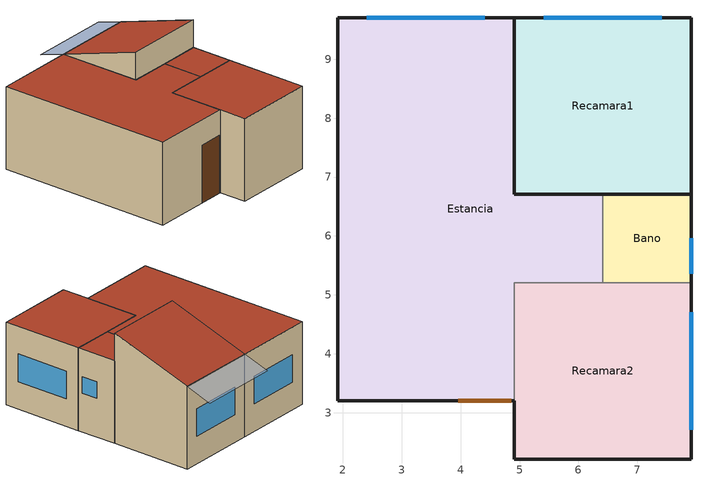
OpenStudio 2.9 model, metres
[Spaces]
Recamara2
 floor adiabatic: 7.91,5.21 7.91,2.21 4.91,2.21 4.91,5.21 z0
 wall outside: 4.91,3.21 4.91,2.21 7.91,2.21 7.91,5.21 z0:3
 wall to Estancia: 6.41,5.21 4.91,5.21 4.91,3.21 z0:3
 wall to Bano: 7.91,5.21 6.41,5.21 z0:3
 window: 7.91,2.71 7.91,4.71 z1:2
 roof outside: 7.91,2.21 7.91,5.21 4.91,5.21 4.91,2.21 z3
Estancia
 floor adiabatic: 4.91,9.71 4.91,6.71 6.41,6.71 6.41,5.21 4.91,5.21 4.91,3.21 1.91,3.21 1.91,9.71 z0
 wall outside: 4.91,9.71 1.91,9.71 1.91,3.21 4.91,3.21 z0:3
 wall to Recamara1: 6.41,6.71 4.91,6.71 4.91,9.71 z0:3
 wall to Bano: 6.41,5.21 6.41,6.71 z0:3
 window: 4.41,9.71 2.41,9.71 z1:2
 door: 3.96,3.21 4.86,3.21 z0:2.1
 roof outside: 4.91,3.21 4.91,5.21 6.41,5.21 6.41,6.71 4.91,6.71 4.91,9.71 1.91,9.71 1.91,3.21 z3
Bano
 floor adiabatic: 7.91,6.71 7.91,5.21 6.41,5.21 6.41,6.71 z0
 wall outside: 7.91,5.21 7.91,6.71 z0:3
 wall to Recamara1: 7.91,6.71 6.41,6.71 z0:3
 window: 7.91,5.36 7.91,5.96 z1.4:2
 roof outside: 7.91,5.21 7.91,6.71 6.41,6.71 6.41,5.21 z3
Recamara1
 floor adiabatic: 7.91,9.71 7.91,6.71 4.91,6.71 4.91,9.71 z0
 wall outside: 7.91,9.71 4.91,9.71 z0:3; 4.91,6.71 7.91,6.71 z3:4; 7.91,6.71,4 7.91,6.71,0 7.91,9.71,0 7.91,9.71,3; 4.91,6.71,4 4.91,9.71,3 4.91,6.71,3
 window: 7.41,9.71 5.41,9.71 z1:2
 roof outside: 7.91,6.71,4 7.91,9.71,3 4.91,9.71,3 4.91,6.71,4
shading: 7.91,9.71,3 7.91,10.66,2.68 4.91,10.66,2.68 4.91,9.71,3
[Building]
Building 1: Space Type=189.1-2009 - Office - OpenOffice - CZ4-8; Default Construction Set=tabique_concreto
[Site]
Chilpancingo: Latitude {deg}=17.55; Longitude {deg}=-99.5; Time Zone {hr}=-6; Elevation {m}=1265
[ClimateZones]
Climate Zone Institution Name 1=ASHRAE; Climate Zone Document Name 1=ANSI/ASHRAE Standard 169; Climate Zone Document Year 1=2006; Climate Zone Institution Name 2=CEC; Climate Zone Document Name 2=California Climate Zone Descriptions; Climate Zone Document Year 2=1995
[DefaultConstructionSet]
tabique_concreto: Default Exterior Surface Constructions=Default Surface Constructions 22; Default Interior Surface Constructions=Default Surface Constructions 23; Default Ground Contact Surface Constructions=Default Surface Constructions 24; Default Exterior SubSurface Constructions=Default Sub Surface Constructions 15; Default Interior SubSurface Constructions=Default Sub Surface Constructions 16; Adiabatic Surface Construction=Concreto
[DefaultSurfaceConstructions] Floor Construction=Concreto
Name | Wall Construction | Roof Ceiling Construction
Default Surface Constructions 22 | mortero_tabique_yeso | imper_concreto_yeso
Default Surface Constructions 23 | yeso_tabique_yeso | Concreto
Default Surface Constructions 24
[Construction]
Concreto: Concreto
mortero_tabique_yeso: Mortero, Tabique, Yeso
imper_concreto_yeso: Impermeabilizante, Concreto, Yeso
yeso_tabique_yeso: Yeso, Tabique, Yeso
Ventana: Vidrio
Puerta: Madera
[Material]
Name | Roughness | Thickness {m} | Conductivity {W/m-K} | Density {kg/m3} | Specific Heat {J/kg-K} | Solar Absorptance | Visible Absorptance
Concreto | Smooth | 0.1 | 2 | 2400 | 1000
Mortero | Smooth | 0.015 | 1 | 1800 | 1000 | 0.4 | 0.4
Tabique | MediumRough | 0.12 | 0.7 | 1970 | 800
Yeso | Smooth | 0.015 | 0.16 | 784 | 830 | 0.3 | 0.3
Impermeabilizante | Smooth | 0.003 | 0.16 | 0.1 | 1121 | 0.3 | 0.3
Madera | Smooth | 0.04 | 0.14 | 600 | 1210
[DefaultSubSurfaceConstructions] Door Construction=Puerta
Name | Fixed Window Construction | Operable Window Construction
Default Sub Surface Constructions 15 | Ventana | Ventana
Default Sub Surface Constructions 16
[WindowMaterial:Glazing]
Vidrio: Optical Data Type=SpectralAverage; Thickness {m}=0.003; Solar Transmittance at Normal Incidence=0.837; Front Side Solar Reflectance at Normal Incidence=0.075; Back Side Solar Reflectance at Normal Incidence=0; Visible Transmittance at Normal Incidence=0.898; Front Side Visible Reflectance at Normal Incidence=0.081; Back Side Visible Reflectance at Normal Incidence=0; Infrared Transmittance at Normal Incidence=0; Front Side Infrared Hemispherical Emissivity=0.84; Back Side Infrared Hemispherical Emissivity=0.84; Conductivity {W/m-K}=0.9; Dirt Correction Factor for Solar and Visible Transmittance=1; Solar Diffusing=No
[WindowMaterial:Blind]
Window Material Blind 1: Slat Width {m}=0.025; Slat Separation {m}=0.01875; Front Side Slat Beam Solar Reflectance=0.5; Back Side Slat Beam Solar Reflectance=0.5; Front Side Slat Diffuse Solar Reflectance=0.5; Back Side Slat Diffuse Solar Reflectance=0.5; Slat Beam Visible Transmittance=0
[SpaceType]
Name | Default Schedule Set | Design Specification Outdoor Air Object | Standards Building Type | Standards Space Type
189.1-2009 - Office - OpenOffice - CZ4-8 | 189.1-2009 - Office - OpenOffice - CZ4-8 Schedule Set | 189.1-2009 - Office - OpenOffice - CZ4-8 Ventilation | Office | OpenOffice
Bano 1; Estancia-cocina; Recamara1 1; Recamara2 1
[DefaultScheduleSet]
189.1-2009 - Office - OpenOffice - CZ4-8 Schedule Set: Number of People Schedule=Office Work Occ; People Activity Level Schedule=Office Activity; Lighting Schedule=Office Bldg Light; Electric Equipment Schedule=Office Bldg Equip; Infiltration Schedule=Office Infil Quarter On
[DesignSpecification:OutdoorAir]
189.1-2009 - Office - OpenOffice - CZ4-8 Ventilation: Outdoor Air Method=Sum; Outdoor Air Flow per Person {m3/s-person}=0.00943895
[People:Definition]
Persona: Number of People Calculation Method=People; Number of People {people}=1; Fraction Radiant=0.3
[People] People Definition=Persona
Name | Space or SpaceType | Number of People Schedule | Activity Level Schedule | Multiplier
People 4 | Bano 1 | Bano | Act_bano | 1
People 3 | Estancia-cocina | Estancia | Act_estancia | 3
People 1 | Recamara1 1 | Rec | Act_rec | 2
People 2 | Recamara2 1 | Rec | Act_rec | 1
[SpaceInfiltration:DesignFlowRate] Schedule=continuo; Flow per Exterior Surface Area {m3/s-m2}=0
Name | Space or SpaceType | Design Flow Rate Calculation Method | Flow per Space Floor Area {m3/s-m2} | Air Changes per Hour {1/hr}
infiltracion 1 | Bano 1 | Flow/Area | 0.5
infiltracion | Estancia-cocina | AirChanges/Hour |  | 0.5
infiltracion 2 | Recamara1 1 | AirChanges/Hour | 0 | 0.5
infiltracion 3 | Recamara2 1 | AirChanges/Hour |  | 0.5
[ElectricEquipment:Definition] Design Level Calculation Method=EquipmentLevel; Design Level {W}=100
TV; Refrigerador; computadora
[ElectricEquipment]
Name | Electric Equipment Definition | Space or SpaceType | Schedule
Electric Equipment 1 | TV | Estancia-cocina | Estancia
Electric Equipment 2 | Refrigerador | Estancia-cocina | continuo
Electric Equipment 3 | computadora | Recamara1 1 | computadora
[ShadingControl]
Shading Control 1: Shading Type=InteriorBlind; Shading Device Material=Window Material Blind 1
[BuildingStory] Nominal Z Coordinate {m}=0
Name | Nominal Floor to Floor Height {m}
Building Story 1 | 3
Building Story 2 | 4
[Space]
Name | Space Type | Building Story | Thermal Zone
Recamara2 | Recamara2 1 | Building Story 1 | Thermal Zone: Recamara2
Estancia | Estancia-cocina | Building Story 1 | Thermal Zone: Estancia
Bano | Bano 1 | Building Story 1 | Thermal Zone: Bano
Recamara1 | Recamara1 1 | Building Story 2 | Thermal Zone: Recamara1
[ThermalZone] Use Ideal Air Loads=No
Thermal Zone: Recamara2; Thermal Zone: Estancia; Thermal Zone: Bano; Thermal Zone: Recamara1
[Sizing:Zone] Zone Cooling Design Supply Air Temperature Input Method=SupplyAirTemperature; Zone Cooling Design Supply Air Temperature {C}=14; Zone Cooling Design Supply Air Temperature Difference {deltaC}=11.11; Zone Heating Design Supply Air Temperature Input Method=SupplyAirTemperature; Zone Heating Design Supply Air Temperature {C}=40; Zone Heating Design Supply Air Temperature Difference {deltaC}=11.11; Zone Cooling Design Supply Air Humidity Ratio {kg-H2O/kg-air}=0.0085; Zone Heating Design Supply Air Humidity Ratio {kg-H2O/kg-air}=0.008; Cooling Design Air Flow Method=DesignDay; Heating Design Air Flow Method=DesignDay; Account for Dedicated Outdoor Air System=No; Dedicated Outdoor Air System Control Strategy=NeutralSupplyAir; Dedicated Outdoor Air Low Setpoint Temperature for Design {C}=autosize; Dedicated Outdoor Air High Setpoint Temperature for Design {C}=autosize
Thermal Zone: Recamara2; Thermal Zone: Estancia; Thermal Zone: Bano; Thermal Zone: Recamara1
[Schedule:Ruleset]
Name | Default Day Schedule | Summer Design Day Schedule | Winter Design Day Schedule
Office Bldg Light | Office Bldg Light Default Schedule | Office Bldg Light Summer Design Day | Office Bldg Light Winter Design Day
Office Activity | Office Activity Default Schedule | Office Activity Summer Design Day | Office Activity Winter Design Day
Office Infil Quarter On | Office Infil Quarter On Default Schedule | Office Infil Quarter On Summer Design Day | Office Infil Quarter On Winter Design Day
Office Bldg Equip | Office Bldg Equip Default Schedule | Office Bldg Equip Summer Design Day | Office Bldg Equip Winter Design Day
Office Work Occ | Office Bldg Occ Default Schedule | Office Bldg Occ Summer Design Day | Office Bldg Occ Winter Design Day
Bano | Schedule Day 21
Act_bano | Schedule Day 24
continuo | Schedule Day 25
Estancia | Schedule Day 18
Act_estancia | Schedule Day 22
Rec | Schedule Day 20
Act_rec | Schedule Day 23
computadora | Schedule Day 26
[Schedule:Day]
Office Bldg Light Default Schedule: 5, 0, 0.05, 7, 0, 0.1, 8, 0, 0.3, 17, 0, 0.9, 18, 0, 0.7, 20, 0, 0.5, 22, 0, 0.3, 23, 0, 0.1, 24, 0, 0.05
Office Bldg Light Summer Design Day; Office Infil Quarter On Rule 1 Day Schedule; Office Bldg Equip Summer Design Day; Schedule Day 25: 24, 0, 1
Office Bldg Light Winter Design Day; Office Bldg Equip Winter Design Day; Office Bldg Occ Winter Design Day; Office Bldg Occ Rule 1 Day Schedule: 24, 0, 0
Office Bldg Light Rule 1 Day Schedule: 24, 0, 0.05
Office Bldg Light Rule 2 Day Schedule: 6, 0, 0.05, 8, 0, 0.1, 14, 0, 0.5, 17, 0, 0.15, 24, 0, 0.05
Office Activity Default Schedule; Office Activity Summer Design Day; Office Activity Winter Design Day: 24, 0, 132
Office Infil Quarter On Default Schedule; Office Infil Quarter On Summer Design Day: 6, 0, 1, 22, 0, 0.25, 24, 0, 1
Office Infil Quarter On Winter Design Day; Office Infil Quarter On Rule 2 Day Schedule: 6, 0, 1, 18, 0, 0.25, 24, 0, 1
Office Bldg Equip Default Schedule: 8, 0, 0.4, 12, 0, 0.9, 13, 0, 0.8, 17, 0, 0.9, 18, 0, 0.8, 20, 0, 0.6, 22, 0, 0.5, 24, 0, 0.4
Office Bldg Equip Rule 1 Day Schedule: 24, 0, 0.3
Office Bldg Equip Rule 2 Day Schedule: 6, 0, 0.3, 8, 0, 0.4, 14, 0, 0.5, 17, 0, 0.35, 24, 0, 0.3
Office Bldg Occ Default Schedule: 6, 0, 0, 7, 0, 0.1, 8, 0, 0.2, 12, 0, 0.85, 13, 0, 0.5, 17, 0, 0.85, 18, 0, 0.7, 20, 0, 0.4, 22, 0, 0.1, 24, 0, 0.05
Office Bldg Occ Summer Design Day: 6, 0, 0, 22, 0, 1, 24, 0, 0.05
Office Bldg Occ Rule 2 Day Schedule: 6, 0, 0, 8, 0, 0.1, 14, 0, 0.4, 17, 0, 0.1, 24, 0, 0
Schedule Day 21: 8, 0, 0, 9, 0, 1, 24, 0, 0.00254198
Schedule Day 24; Schedule Day 22: 24, 0, 100
Schedule Day 18: 7, 0, 0, 8, 0, 1, 9, 0, 0.666667, 19, 0, 0, 20, 0, 1, 24, 0, 0
Schedule Day 19: 7, 0, 0, 8, 0, 1, 9, 0, 0.66, 19, 0, 1, 20, 0, 1, 24, 0, 0.0060471
Schedule Day 20: 7, 0, 1, 20, 0, 0, 24, 0, 1
Schedule Day 23: 24, 0, 72
Schedule Day 26: 20, 0, 0, 22, 0, 1, 24, 0, 0
[Schedule:Rule]
Name | Schedule Ruleset | Rule Order | Day Schedule | Apply Sunday | Apply Monday | Apply Tuesday | Apply Wednesday | Apply Thursday | Apply Friday | Apply Saturday | Date Specification Type | Start Month | Start Day | End Month | End Day
Office Bldg Light Rule 1 | Office Bldg Light | 0 | Office Bldg Light Rule 1 Day Schedule | Yes | No | No | No | No | No | No | DateRange | 1 | 1 | 12 | 31
Office Bldg Light Rule 2 | Office Bldg Light | 1 | Office Bldg Light Rule 2 Day Schedule | No | No | No | No | No | No | Yes | DateRange | 1 | 1 | 12 | 31
Office Infil Quarter On Rule 1 | Office Infil Quarter On | 0 | Office Infil Quarter On Rule 1 Day Schedule | Yes | No | No | No | No | No | No | DateRange | 1 | 1 | 12 | 31
Office Infil Quarter On Rule 2 | Office Infil Quarter On | 1 | Office Infil Quarter On Rule 2 Day Schedule | No | No | No | No | No | No | Yes | DateRange | 1 | 1 | 12 | 31
Office Bldg Equip Rule 1 | Office Bldg Equip | 0 | Office Bldg Equip Rule 1 Day Schedule | Yes | No | No | No | No | No | No | DateRange | 1 | 1 | 12 | 31
Office Bldg Equip Rule 2 | Office Bldg Equip | 1 | Office Bldg Equip Rule 2 Day Schedule | No | No | No | No | No | No | Yes | DateRange | 1 | 1 | 12 | 31
Office Work Occ Rule 1 | Office Work Occ | 0 | Office Bldg Occ Rule 1 Day Schedule | Yes | No | No | No | No | No | No | DateRange | 1 | 1 | 12 | 31
Office Work Occ Rule 2 | Office Work Occ | 1 | Office Bldg Occ Rule 2 Day Schedule | No | No | No | No | No | No | Yes | DateRange | 1 | 1 | 12 | 31
Schedule Rule 1 | Estancia | 0 | Schedule Day 19 | Yes |  |  |  |  |  | Yes
